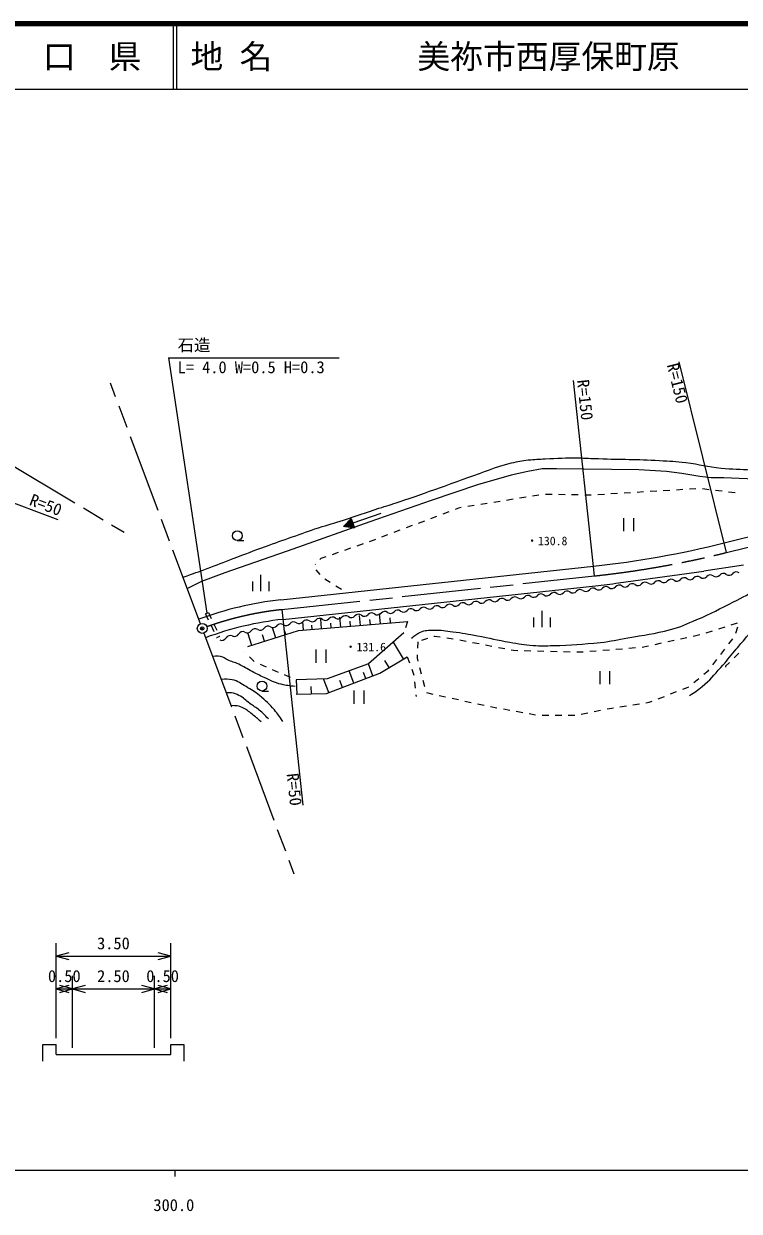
# Model space of a CAD drawing. Units: millimetres, scale not verified, with parts at other scales. Extents: x 40000 to 680000, y 20000 to 380000.
# Drawn here: x 344943 to 454117, y 198715 to 380000 of the extents above; entities that cross this region are included whole.
import ezdxf
from ezdxf.enums import TextEntityAlignment as Align

# ---------------------------------------------------------------- set-up
doc = ezdxf.new("R2010")
doc.units = ezdxf.units.MM
doc.header["$LTSCALE"] = 1000
doc.header["$PDMODE"] = 32
doc.header["$PDSIZE"] = 500
doc.linetypes.add('CHAIN', pattern=[18.5, 12, -1.5, 3.5, -1.5])
for name, color, linetype, lineweight in [('M-BGD', 7, 'Continuous', 13), ('M-BMK', 2, 'CHAIN', 13), ('M-BMK-SRVR', 3, 'Continuous', 13), ('M-STR-HTXT', 7, 'Continuous', 13), ('M-TTL', 2, 'Continuous', 140), ('M-TTL-BAND', 7, 'Continuous', 13), ('M-TTL-LINE', 7, 'Continuous', 25)]:
    doc.layers.add(name, color=color, linetype=linetype, lineweight=lineweight)
doc.layers.add('M-OTRS', color=6, linetype='Continuous')
doc.layers.add('M-TTL-TXT', color=7, linetype='Continuous')
doc.styles.add('ＭＳ ゴシック', font='')
doc.styles.get('ＭＳ ゴシック').set_extended_font_data('MS Gothic')

msp = doc.modelspace()

# ---------------------------------------------------------------- linework, layer by layer
at = {"layer": 'M-BGD'}
for p, q in [((452198, 299285), (444946, 328396)), ((432029, 295703), (428812, 325530)), ((322080, 314895), (350148, 304303)), ((424063, 312035), (421842, 311671)), ((426212, 312035), (424063, 312035)), ((438810, 311889), (426212, 312035)), ((443034, 311634), (438810, 311889)), ((419330, 311088), (414196, 309632)), ((421842, 311671), (419330, 311088)), ((445364, 311343), (443034, 311634)), ((448095, 310906), (445364, 311343)), ((449843, 310687), (448095, 310906)), ((451773, 310687), (449843, 310687)), ((457672, 310433), (451773, 310687)), ((414196, 309632), (407095, 307228)), ((435539, 308278), (434541, 308218)), ((437535, 308398), (436537, 308338)), ((439532, 308519), (438533, 308458)), ((441528, 308639), (440530, 308579)), ((443524, 308759), (442526, 308699)), ((445521, 308879), (444523, 308819)), ((447517, 309000), (446519, 308940)), ((449506, 308863), (448513, 308981)), ((451492, 308629), (450499, 308746)), ((453479, 308394), (452485, 308511)), ((407095, 307228), (397737, 303951)), ((413684, 306444), (412697, 306285)), ((415659, 306762), (414672, 306603)), ((417633, 307080), (416646, 306921)), ((419608, 307398), (418621, 307239)), ((421583, 307716), (420595, 307557)), ((423557, 308034), (422570, 307875)), ((425547, 308140), (424547, 308156)), ((427547, 308107), (426547, 308124)), ((429546, 308074), (428546, 308091)), ((431546, 308042), (430546, 308058)), ((433543, 308158), (432544, 308098)), ((399410, 305220), (395159, 303744)), ((407946, 304794), (407011, 304440)), ((409817, 305503), (408882, 305149)), ((411277, 306056), (410752, 305857)), ((411710, 306126), (411277, 306056)), ((397737, 303951), (385976, 299800)), ((393742, 303252), (394913, 304453)), ((395405, 303036), (393742, 303252)), ((393820, 303332), (395142, 303792)), ((393853, 303238), (395175, 303697)), ((393976, 303493), (395110, 303886)), ((394074, 303209), (395208, 303603)), ((394132, 303653), (395077, 303980)), ((394288, 303813), (395044, 304075)), ((394296, 303180), (395241, 303508)), ((394444, 303973), (395011, 304169)), ((394518, 303151), (395274, 303414)), ((394601, 304133), (394978, 304264)), ((394740, 303122), (395306, 303319)), ((394757, 304293), (394946, 304358)), ((394913, 304453), (395405, 303036)), ((394961, 303094), (395339, 303225)), ((395183, 303065), (395372, 303130)), ((404206, 303377), (403271, 303023)), ((406076, 304086), (405141, 303731)), ((436481, 304547), (436481, 302547)), ((437981, 304547), (437981, 302547)), ((377531, 301095), (378531, 301095)), ((398496, 301214), (397652, 300920)), ((398595, 301251), (398496, 301214)), ((400465, 301960), (399530, 301606)), ((402336, 302669), (401401, 302314)), ((451835, 300741), (459113, 302554)), ((385976, 299800), (375599, 296195)), ((392929, 299277), (391985, 298949)), ((394818, 299934), (393874, 299606)), ((396707, 300592), (395763, 300263)), ((389454, 297492), (389407, 297443)), ((390280, 298356), (390145, 298215)), ((391040, 298620), (390280, 298356)), ((454742, 297343), (448735, 296418)), ((375599, 296195), (372067, 294848)), ((381137, 293363), (381137, 295863)), ((384145, 292047), (431868, 297195)), ((389486, 296610), (390134, 295940)), ((435700, 294632), (448735, 296418)), ((370829, 294229), (369903, 293764)), ((372067, 294848), (370829, 294229)), ((379887, 293363), (379887, 294863)), ((382387, 293363), (382387, 294863)), ((384467, 289064), (432190, 294212)), ((390870, 295271), (391713, 294734)), ((392557, 294198), (393401, 293661)), ((372658, 289918), (373110, 290133)), ((373110, 290133), (373539, 289230)), ((384306, 290555), (387523, 260728)), ((424049, 287870), (424049, 290370)), ((372658, 289918), (373087, 289015)), ((373968, 288327), (374397, 287423)), ((386878, 287375), (403490, 288746)), ((387640, 287438), (387533, 288734)), ((390384, 287664), (390264, 289122)), ((391842, 287785), (391781, 288513)), ((393315, 287906), (393192, 289395)), ((394803, 288029), (394742, 288773)), ((396308, 288153), (396182, 289674)), ((397829, 288279), (397766, 289039)), ((399366, 288406), (399237, 289959)), ((400919, 288534), (400855, 289311)), ((403490, 288746), (403181, 287795)), ((422799, 287870), (422799, 289370)), ((425299, 287870), (425299, 289370)), ((453809, 288476), (452856, 288174)), ((373517, 288112), (373946, 287209)), ((374385, 286284), (374836, 286499)), ((374826, 286520), (374836, 286499)), ((379121, 284907), (386878, 287375)), ((379749, 285106), (379133, 287041)), ((381683, 285722), (381376, 286689)), ((383406, 286270), (382918, 287804)), ((384940, 286758), (384696, 287525)), ((388936, 287545), (388883, 288193)), ((402923, 286997), (397527, 282260)), ((407618, 286474), (407520, 286443)), ((408505, 286337), (407618, 286474)), ((448084, 286686), (447106, 286474)), ((449996, 287269), (449042, 286968)), ((451902, 287873), (450949, 287571)), ((453610, 286970), (453910, 287924)), ((374375, 286306), (374385, 286284)), ((402898, 283034), (401343, 285610)), ((405078, 285664), (405034, 284665)), ((406568, 286139), (405615, 285836)), ((410482, 286032), (409493, 286184)), ((411668, 285848), (411470, 285879)), ((412453, 285696), (411668, 285848)), ((414416, 285316), (413435, 285506)), ((416380, 284936), (415398, 285126)), ((418344, 284556), (417362, 284746)), ((438290, 284704), (437293, 284626)), ((440264, 284994), (439287, 284783)), ((442219, 285417), (441242, 285206)), ((444174, 285840), (443197, 285628)), ((446129, 286263), (445151, 286051)), ((452517, 285319), (453126, 286112)), ((378651, 284084), (378688, 284047)), ((379395, 283340), (380102, 282633)), ((389523, 284462), (389523, 282462)), ((391023, 284462), (391023, 282462)), ((399298, 280860), (403458, 283372)), ((400714, 281715), (400054, 282807)), ((403458, 283372), (403798, 282432)), ((404990, 283666), (404967, 283161)), ((404967, 283161), (405091, 282683)), ((419656, 284302), (419325, 284366)), ((420319, 284286), (419656, 284302)), ((422318, 284235), (421319, 284260)), ((424318, 284184), (423318, 284210)), ((426317, 284134), (425317, 284159)), ((428316, 284083), (427317, 284109)), ((429854, 284045), (429316, 284058)), ((430315, 284081), (429854, 284045)), ((432308, 284236), (431311, 284158)), ((434302, 284392), (433305, 284314)), ((436296, 284548), (435299, 284470)), ((450083, 282145), (450691, 282938)), ((451300, 283732), (451909, 284525)), ((454039, 283912), (453325, 283212)), ((381009, 282219), (381927, 281822)), ((382844, 281425), (383762, 281028)), ((397527, 282260), (391225, 279995)), ((395298, 279345), (394593, 281206)), ((398213, 280449), (397527, 282260)), ((404137, 281491), (404477, 280551)), ((405342, 281714), (405592, 280746)), ((432830, 281171), (432830, 279171)), ((434330, 281171), (434330, 279171)), ((448729, 280690), (449365, 281210)), ((449365, 281210), (449474, 281351)), ((452610, 282513), (452010, 281925)), ((452010, 281925), (452010, 281765)), ((384680, 280631), (385598, 280234)), ((386516, 279837), (386530, 279830)), ((391225, 279995), (386530, 279830)), ((386643, 277650), (386584, 279832)), ((391482, 277899), (390695, 279976)), ((391143, 277771), (399298, 280860)), ((393559, 278686), (393166, 279725)), ((397159, 280050), (396807, 280980)), ((404590, 279560), (404681, 278564)), ((405843, 279778), (406093, 278810)), ((447180, 279425), (447955, 280057)), ((381304, 278136), (382304, 278136)), ((386530, 277647), (391143, 277771)), ((388825, 277709), (388795, 278800)), ((395326, 278191), (395326, 276191)), ((396826, 278191), (396826, 276191)), ((404771, 277568), (404796, 277300)), ((406385, 277885), (407361, 277671)), ((408338, 277457), (409315, 277243)), ((443622, 277684), (444554, 278046)), ((445486, 278409), (446347, 278743)), ((446347, 278743), (446406, 278792)), ((410292, 277030), (411269, 276816)), ((412246, 276602), (413223, 276389)), ((414200, 276175), (415177, 275961)), ((416156, 275762), (417141, 275585)), ((434676, 275540), (434924, 275579)), ((435912, 275732), (436900, 275885)), ((437888, 276038), (438876, 276191)), ((439865, 276344), (440383, 276424)), ((440383, 276424), (440826, 276596)), ((441758, 276959), (442690, 277321)), ((418125, 275408), (419109, 275231)), ((420093, 275053), (421077, 274876)), ((422061, 274699), (423046, 274522)), ((424038, 274436), (425038, 274436)), ((426038, 274436), (427038, 274436)), ((428038, 274436), (429038, 274436)), ((430022, 274591), (431002, 274791)), ((431982, 274991), (432962, 275191)), ((433942, 275390), (434676, 275540))]:
    msp.add_line(p, q, dxfattribs=at)
for centre in [(377531, 301845), (381304, 278886)]:
    msp.add_circle(centre, 750, dxfattribs=at)
for centre, radius, start, end in [((415942, 444838), 148500, 276.15665, 283.98707), ((447717, 294920), 725, 52.83932, 140.04496), ((448593, 296076), 725, 232.83932, 320.04496), ((449704, 295144), 725, 52.83932, 140.04496), ((450580, 296300), 725, 232.83932, 320.04496), ((451691, 295369), 725, 52.83932, 140.04496), ((452567, 296524), 725, 232.83932, 320.04496), ((453679, 295593), 725, 52.83932, 140.04496), ((431818, 293125), 725, 52.83932, 140.04496), ((415942, 444838), 151500, 276.15665, 277.49358), ((432694, 294280), 725, 232.83932, 320.04496), ((433805, 293349), 725, 52.83932, 140.04496), ((434681, 294505), 725, 232.83932, 320.04496), ((435792, 293574), 725, 52.83932, 140.04496), ((436668, 294729), 725, 232.83932, 320.04496), ((437780, 293798), 725, 52.83932, 140.04496), ((438656, 294954), 725, 232.83932, 320.04496), ((439767, 294022), 725, 52.83932, 140.04496), ((440643, 295178), 725, 232.83932, 320.04496), ((441755, 294247), 725, 52.83932, 140.04496), ((442630, 295402), 725, 232.83932, 320.04496), ((443742, 294471), 725, 52.83932, 140.04496), ((444618, 295627), 725, 232.83932, 320.04496), ((445729, 294696), 725, 52.83932, 140.04496), ((446605, 295851), 725, 232.83932, 320.04496), ((389668, 240844), 51500, 96.15665, 110.48057), ((415919, 291330), 725, 52.83932, 140.04496), ((416795, 292485), 725, 232.83932, 320.04496), ((417906, 291554), 725, 52.83932, 140.04496), ((418782, 292710), 725, 232.83932, 320.04496), ((419894, 291778), 725, 52.83932, 140.04496), ((420769, 292934), 725, 232.83932, 320.04496), ((421881, 292003), 725, 52.83932, 140.04496), ((422757, 293158), 725, 232.83932, 320.04496), ((423868, 292227), 725, 52.83932, 140.04496), ((424744, 293383), 725, 232.83932, 320.04496), ((425856, 292452), 725, 52.83932, 140.04496), ((426732, 293607), 725, 232.83932, 320.04496), ((427843, 292676), 725, 52.83932, 140.04496), ((428719, 293832), 725, 232.83932, 320.04496), ((429830, 292900), 725, 52.83932, 140.04496), ((430706, 294056), 725, 232.83932, 320.04496), ((398026, 289338), 725, 52.47565, 139.68128), ((400015, 289550), 725, 52.47565, 139.68128), ((400898, 290700), 725, 232.47565, 319.68128), ((402004, 289762), 725, 52.47565, 139.68128), ((402883, 290914), 725, 232.83932, 320.04496), ((403995, 289983), 725, 52.83932, 140.04496), ((404870, 291139), 725, 232.83932, 320.04496), ((405982, 290208), 725, 52.83932, 140.04496), ((406858, 291363), 725, 232.83932, 320.04496), ((407969, 290432), 725, 52.83932, 140.04496), ((408845, 291588), 725, 232.83932, 320.04496), ((409957, 290656), 725, 52.83932, 140.04496), ((410833, 291812), 725, 232.83932, 320.04496), ((411944, 290881), 725, 52.83932, 140.04496), ((412820, 292036), 725, 232.83932, 320.04496), ((413931, 291105), 725, 52.83932, 140.04496), ((414807, 292261), 725, 232.83932, 320.04496), ((389668, 240844), 48500, 96.15665, 110.48057), ((384156, 287652), 725, 55.13499, 142.34063), ((384985, 288841), 725, 235.13499, 322.34063), ((386133, 287956), 725, 55.13499, 142.34063), ((386961, 289145), 725, 235.13499, 322.34063), ((388109, 288259), 725, 55.13499, 142.34063), ((388965, 289429), 725, 232.47565, 319.68128), ((390071, 288491), 725, 52.47565, 139.68128), ((390954, 289641), 725, 232.47565, 319.68128), ((392060, 288703), 725, 52.47565, 139.68128), ((392943, 289853), 725, 232.47565, 319.68128), ((394049, 288915), 725, 52.47565, 139.68128), ((394932, 290065), 725, 232.47565, 319.68128), ((396037, 289126), 725, 52.47565, 139.68128), ((396920, 290276), 725, 232.47565, 319.68128), ((398909, 290488), 725, 232.47565, 319.68128), ((376444, 285885), 725, 63.56105, 150.76669), ((377090, 287184), 725, 243.56105, 330.76669), ((378355, 286475), 725, 63.56105, 150.76669), ((379060, 287741), 725, 238.19855, 325.40419), ((380254, 286918), 725, 58.19855, 145.40419), ((381018, 288150), 725, 238.19855, 325.40419), ((382211, 287327), 725, 58.19855, 145.40419), ((383008, 288538), 725, 235.13499, 322.34063), ((375179, 286593), 725, 243.56105, 330.76669)]:
    msp.add_arc(centre, radius, start, end, dxfattribs=at)
for points, knots in [([(369246, 295522), (371036, 296144), (371499, 296306), (372934, 296833), (374498, 297408), (375362, 297760), (376919, 298353), (378834, 299082), (379898, 299514), (381822, 300216), (383406, 300795), (384302, 301093), (385894, 301650), (387471, 302202), (388347, 302537), (389936, 303055), (391418, 303538), (392265, 303756), (393750, 304230), (395865, 304906), (397027, 305352), (399140, 306037), (400336, 306424), (401013, 306619), (402208, 307012), (404697, 307830), (406072, 308349), (408544, 309219), (410171, 309792), (411069, 310151), (412701, 310710), (415305, 311602), (416710, 312290), (419382, 312947), (420365, 313188), (420929, 313279), (421934, 313405), (422936, 313531), (423505, 313532), (424514, 313577), (426473, 313666), (427571, 313754), (429532, 313721), (430753, 313700), (431436, 313648), (432657, 313606), (436296, 313480), (438341, 313546), (441975, 313319), (443545, 313221), (444429, 313201), (445989, 313004), (448092, 312739), (449243, 312396), (451351, 312172), (453158, 311981), (454182, 312021), (455995, 311914), (457429, 311830), (458234, 311800), (459665, 311685), (460922, 311584), (461638, 311600), (462877, 311370), (464397, 311087), (465200, 310722), (466690, 310309), (468436, 309825), (468983, 309675), (471163, 309076)], [0, 0, 0, 0, 1, 1, 1, 2, 2, 2, 3, 3, 3, 4, 4, 4, 5, 5, 5, 6, 6, 6, 7, 7, 7, 8, 8, 8, 9, 9, 9, 10, 10, 10, 11, 11, 11, 12, 12, 12, 13, 13, 13, 14, 14, 14, 15, 15, 15, 16, 16, 16, 17, 17, 17, 18, 18, 18, 19, 19, 19, 20, 20, 20, 21, 21, 21, 22, 22, 22, 23, 23, 23, 23]), ([(404124, 286190), (404639, 286664), (404886, 286856), (405467, 287118), (406205, 287449), (406706, 287395), (407514, 287437), (408653, 287497), (409291, 287315), (410424, 287182), (411894, 287008), (412709, 286839), (414165, 286574), (416096, 286222), (417155, 285909), (419090, 285583), (420482, 285348), (421265, 285213), (422672, 285103), (423867, 285009), (424543, 285046), (425742, 285071), (428558, 285129), (430134, 285269), (432937, 285551), (434588, 285717), (435492, 285965), (437126, 286254), (439669, 286704), (441120, 286846), (443618, 287501), (445247, 287929), (446095, 288384), (447647, 289036), (449888, 289978), (451081, 290645), (453244, 291755), (454735, 292520), (455590, 292920), (457017, 293801), (458099, 294469), (458633, 294954), (459671, 295688), (461267, 296816), (463249, 298189), (463772, 298552)], [0, 0, 0, 0, 1, 1, 1, 2, 2, 2, 3, 3, 3, 4, 4, 4, 5, 5, 5, 6, 6, 6, 7, 7, 7, 8, 8, 8, 9, 9, 9, 10, 10, 10, 11, 11, 11, 12, 12, 12, 13, 13, 13, 14, 14, 14, 15, 15, 15, 15]), ([(446502, 277445), (447433, 278022), (447718, 278236), (448445, 278812), (449698, 279805), (450228, 280558), (451307, 281738), (452185, 282699), (452622, 283285), (453463, 284279), (454048, 284970), (454366, 285366), (454958, 286051), (455774, 286995), (456170, 287583), (457072, 288443), (458209, 289526), (458975, 289987), (460169, 291006), (460695, 291455), (461044, 291654), (461493, 292180), (462024, 292803), (462046, 293342), (462539, 293996), (463130, 294777), (463473, 295241), (464269, 295811), (464855, 296230), (465228, 296424), (465914, 296644), (466708, 296898), (467194, 296922), (468028, 296943), (469315, 296974), (470037, 296858), (471316, 296708), (472081, 296618), (472526, 296618), (473260, 296387), (473708, 296247), (473961, 296127), (474328, 295832), (474728, 295510), (474847, 295220), (475203, 294850), (475621, 294416), (475779, 294280), (476326, 293795)], [0, 0, 0, 0, 1, 1, 1, 2, 2, 2, 3, 3, 3, 4, 4, 4, 5, 5, 5, 6, 6, 6, 7, 7, 7, 8, 8, 8, 9, 9, 9, 10, 10, 10, 11, 11, 11, 12, 12, 12, 13, 13, 13, 14, 14, 14, 15, 15, 15, 16, 16, 16, 16]), ([(386368, 278849), (385386, 278915), (385045, 278958), (384222, 279156), (383157, 279412), (382614, 279738), (381616, 280191), (380885, 280522), (380487, 280736), (379777, 281110), (378977, 281532), (378568, 281844), (377746, 282222), (377087, 282525), (376674, 282596), (376021, 282911), (375744, 283046), (375617, 283178), (375332, 283295), (374764, 283527), (374442, 283455), (373767, 283417)], [0, 0, 0, 0, 1, 1, 1, 2, 2, 2, 3, 3, 3, 4, 4, 4, 5, 5, 5, 6, 6, 6, 7, 7, 7, 7]), ([(384490, 273484), (383931, 274332), (383737, 274591), (383187, 275247), (382399, 276189), (381877, 276654), (380927, 277431), (380175, 278047), (379705, 278336), (378857, 278811), (378057, 279259), (377650, 279673), (376749, 279846), (376109, 279968), (375798, 279972), (375081, 279900)], [0, 0, 0, 0, 1, 1, 1, 2, 2, 2, 3, 3, 3, 4, 4, 4, 5, 5, 5, 5]), ([(382268, 273868), (381657, 274522), (381468, 274731), (380888, 275209), (380350, 275653), (379996, 275832), (379432, 276243), (378784, 276717), (378500, 277107), (377784, 277470), (377362, 277683), (377105, 277804), (376635, 277853), (376329, 277885), (376194, 277885), (375848, 277846)], [0, 0, 0, 0, 1, 1, 1, 2, 2, 2, 3, 3, 3, 4, 4, 4, 5, 5, 5, 5]), ([(381156, 273408), (380522, 273990), (380339, 274160), (379777, 274596), (379242, 275010), (378981, 275324), (378359, 275592), (377705, 275873), (377351, 275884), (376567, 275921)], [0, 0, 0, 0, 1, 1, 1, 2, 2, 2, 3, 3, 3, 3])]:
    msp.add_open_spline(points, degree=3, knots=knots, dxfattribs=at)
at = {"layer": 'M-BMK'}
for p, q in [((371911, 288386), (358178, 325155)), ((326565, 322473), (360272, 302364)), ((452198, 299285), (459475, 301098)), ((384306, 290555), (432029, 295703)), ((372436, 286981), (386169, 250212))]:
    msp.add_line(p, q, dxfattribs=at)
for centre, radius, start, end in [((415942, 444838), 150000, 276.15665, 283.98707), ((389668, 240844), 50000, 96.15665, 109.62113)]:
    msp.add_arc(centre, radius, start, end, dxfattribs=at)
at = {"layer": 'M-BMK-SRVR'}
msp.add_circle((372174, 287683), 750, dxfattribs=at)
msp.add_point((372174, 287683), dxfattribs=at)
at = {"layer": 'M-OTRS'}
msp.add_point((372174, 287683), dxfattribs=at)
at = {"layer": 'M-STR-HTXT'}
for p, q in [((367045, 328985), (393045, 328985)), ((367045, 328985), (372884, 290026)), ((349877, 225152), (349877, 239652)), ((367377, 225152), (367377, 239652)), ((351809, 238169), (349877, 237652)), ((349877, 237652), (367377, 237652)), ((349877, 237652), (351809, 237134)), ((367377, 237652), (365445, 238169)), ((365445, 237134), (367377, 237652)), ((352377, 223652), (352377, 234652)), ((364877, 223652), (364877, 234652)), ((351809, 233169), (349877, 232652)), ((349877, 232652), (352377, 232652)), ((349877, 232652), (351809, 232134)), ((352377, 232652), (350445, 233169)), ((350445, 232134), (352377, 232652)), ((354309, 233169), (352377, 232652)), ((352377, 232652), (364877, 232652)), ((352377, 232652), (354309, 232134)), ((364877, 232652), (362945, 233169)), ((362945, 232134), (364877, 232652)), ((366809, 233169), (364877, 232652)), ((364877, 232652), (367377, 232652)), ((364877, 232652), (366809, 232134)), ((367377, 232652), (365445, 233169)), ((365445, 232134), (367377, 232652)), ((347877, 224152), (349877, 224152)), ((347877, 221652), (347877, 224152)), ((349877, 222652), (349877, 224152)), ((367377, 222652), (367377, 224152)), ((367377, 224152), (369377, 224152)), ((369377, 224152), (369377, 221652)), ((349877, 222652), (352377, 222652)), ((352377, 222652), (364877, 222652)), ((364877, 222652), (367377, 222652))]:
    msp.add_line(p, q, dxfattribs=at)
at = {"layer": 'M-TTL'}
msp.add_line((680000, 380000), (40000, 380000), dxfattribs=at)
at = {"layer": 'M-TTL-BAND'}
for p, q in [((40000, 205000), (579000, 205000)), ((368000, 205000), (368000, 204000))]:
    msp.add_line(p, q, dxfattribs=at)
at = {"layer": 'M-TTL-LINE'}
for p, q in [((367750, 380000), (367750, 370000)), ((368250, 380000), (368250, 370000)), ((40000, 370000), (680000, 370000))]:
    msp.add_line(p, q, dxfattribs=at)

# ---------------------------------------------------------------- texts
at = {"layer": 'M-BGD', "style": 'ＭＳ ゴシック'}
for s, rotation, p in [('R=150', 283.987, (442521, 327792)), ('R=150', 276.157, (428812, 325530)), ('R=50', 339.324, (345470, 306068)), ('R=50', 276.157, (384502, 265431))]:
    msp.add_text(s, height=1833, rotation=rotation, dxfattribs=at).set_placement(p, align=Align.BOTTOM_LEFT)
for s, p in [('・130.8', (421608, 301049)), ('・131.6', (393924, 284855))]:
    msp.add_text(s, height=1320, dxfattribs=at).set_placement(p, align=Align.MIDDLE_LEFT)
at = {"layer": 'M-STR-HTXT', "style": 'ＭＳ ゴシック'}
msp.add_text('石造', height=1833, dxfattribs=at).set_placement((368420, 329485), align=Align.BOTTOM_LEFT)
msp.add_text('L= 4.0 W=0.5 H=0.3', height=1833, dxfattribs=at).set_placement((368420, 328485), align=Align.TOP_LEFT)
for s, p in [('3.50', (358627, 238152)), ('0.50', (351127, 233152)), ('2.50', (358627, 233152)), ('0.50', (366127, 233152))]:
    msp.add_text(s, height=1833, dxfattribs=at).set_placement(p, align=Align.BOTTOM_CENTER)
at = {"layer": 'M-TTL-BAND', "style": 'ＭＳ ゴシック'}
msp.add_text('300.0', height=1833, dxfattribs=at).set_placement((367844, 198195), align=Align.BOTTOM_CENTER)
at = {"layer": 'M-TTL-TXT', "style": 'ＭＳ ゴシック'}
msp.add_text('山\u3000口\u3000県', height=3666, dxfattribs=at).set_placement((350375, 375000), align=Align.MIDDLE_CENTER)
for s, p in [('地 名', (370380, 375000)), ('美祢市西厚保町原', (405024, 375000))]:
    msp.add_text(s, height=3666, dxfattribs=at).set_placement(p, align=Align.MIDDLE_LEFT)

doc.saveas('drawing.dxf')
